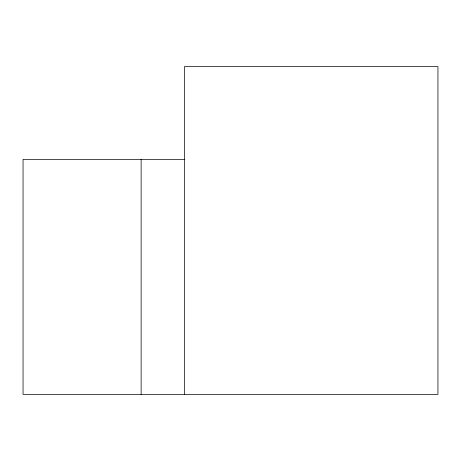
<?xml version="1.0" encoding="UTF-8"?>
<svg xmlns="http://www.w3.org/2000/svg" width="461" height="461" viewBox="0 0 461 461"><rect width="100%" height="100%" fill="white"/><g stroke="black" fill="none" stroke-linecap="round" stroke-linejoin="round"><path stroke-width="0.69" d="M184.417 159.385L23.05 159.385L23.05 394.368L437.95 394.368L437.95 66.632L184.417 66.632L184.417 394.368M141.129 159.385L141.129 394.368"/></g></svg>
